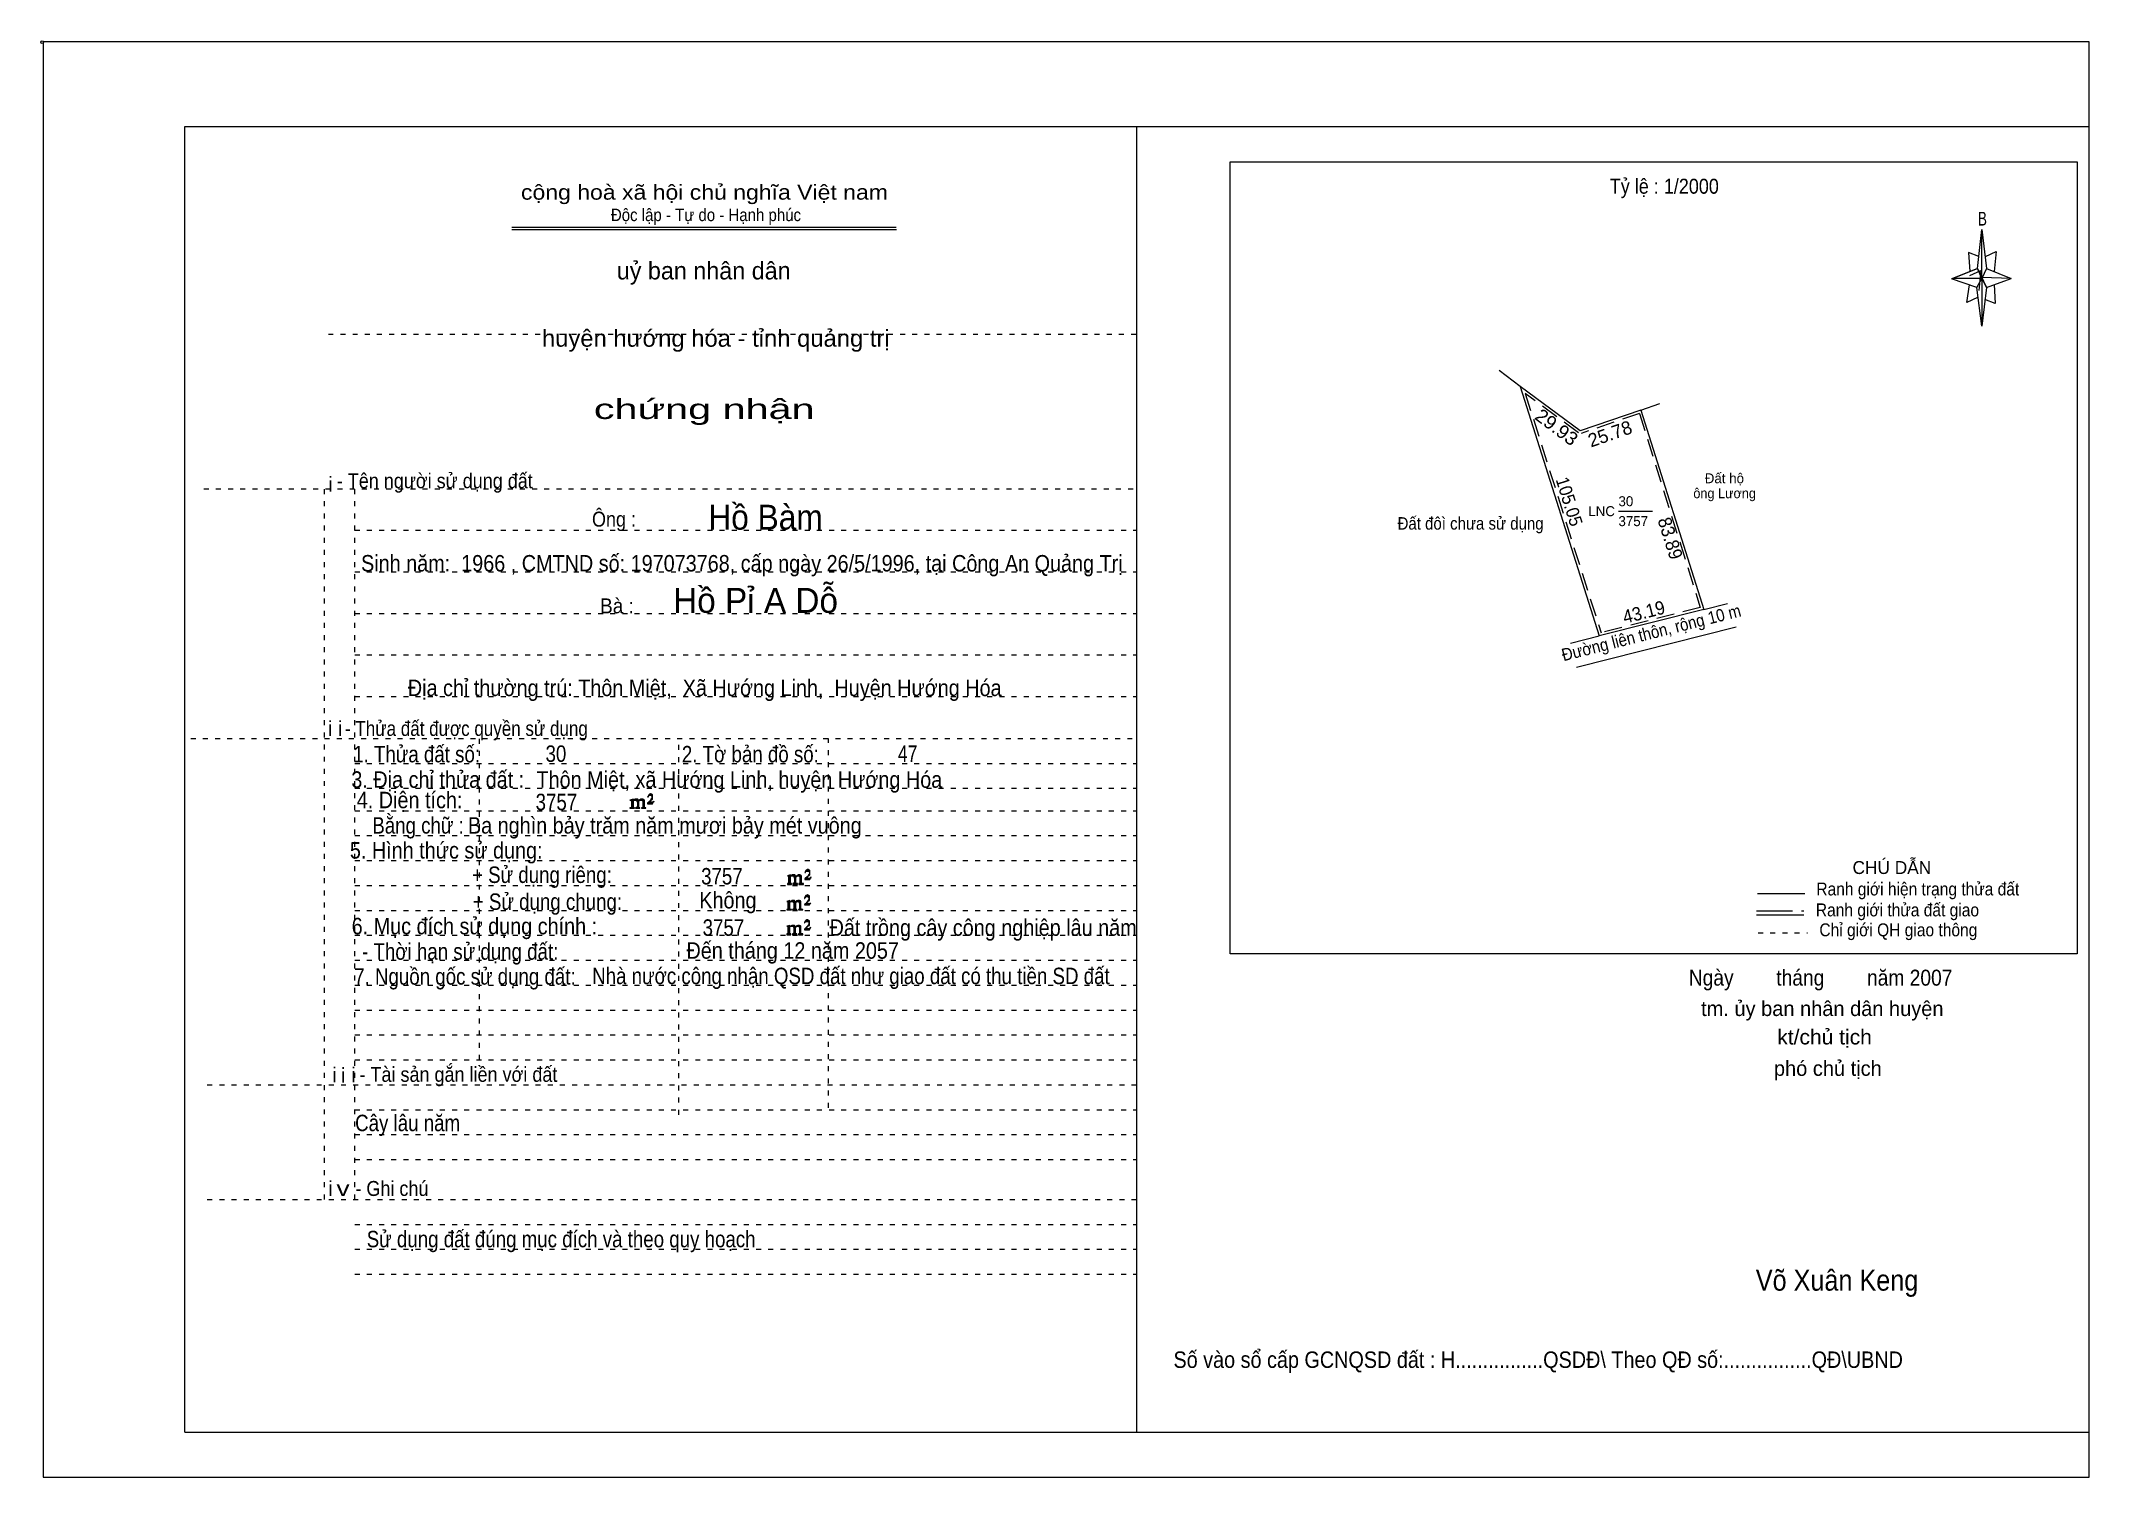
# Model space of a CAD drawing. Header units: centimetres. Extents: x -1.6 to 39.5, y -3.3 to 25.5.
import ezdxf
from ezdxf.enums import TextEntityAlignment as Align

# ---------------------------------------------------------------- set-up
doc = ezdxf.new("R2010")
doc.units = ezdxf.units.CM
doc.header["$LTSCALE"] = 0.12
for name, pattern in [('DOTTED', [1.5, 0.3, -1.2]), ('LONG_DASHED', [7.5, 6, -1.5]), ('MEDIUM_DASHED', [4.5, 3, -1.5])]:
    doc.linetypes.add(name, pattern=pattern)
for name, color, linetype, lineweight in [('1', 7, 'DOTTED', 13), ('10', 7, 'Continuous', 13), ('13', 7, 'Continuous', 13), ('4', 7, 'Continuous', 13), ('5', 7, 'Continuous', 13), ('50', 7, 'Continuous', 13)]:
    doc.layers.add(name, color=color, linetype=linetype, lineweight=lineweight)
doc.layers.add('30', color=7, linetype='Continuous')

msp = doc.modelspace()

# ---------------------------------------------------------------- hatches: boundary and pattern name
at = {"layer": '50'}
for points in [[(10.27, 10.13), (10.27, 10.12), (10.27, 10.11), (10.25, 10.11), (10.24, 10.11), (10.24, 10.1), (10.33, 10.1), (10.33, 10.11), (10.32, 10.11), (10.31, 10.11), (10.31, 10.12), (10.31, 10.13), (10.31, 10.24), (10.31, 10.25), (10.32, 10.26), (10.34, 10.26), (10.35, 10.26), (10.36, 10.26), (10.37, 10.25), (10.39, 10.22), (10.39, 10.13), (10.37, 10.12), (10.37, 10.11), (10.36, 10.11), (10.35, 10.11), (10.35, 10.1), (10.44, 10.1), (10.44, 10.11), (10.43, 10.11), (10.42, 10.11), (10.42, 10.12), (10.42, 10.13), (10.42, 10.24), (10.44, 10.26), (10.45, 10.26), (10.46, 10.26), (10.49, 10.26), (10.49, 10.25), (10.5, 10.24), (10.5, 10.22), (10.5, 10.13), (10.5, 10.12), (10.49, 10.11), (10.49, 10.11), (10.47, 10.11), (10.47, 10.1), (10.56, 10.1), (10.56, 10.11), (10.55, 10.11), (10.54, 10.11), (10.53, 10.12), (10.53, 10.13), (10.53, 10.2), (10.53, 10.25), (10.53, 10.26), (10.52, 10.27), (10.5, 10.28), (10.47, 10.28), (10.46, 10.28), (10.44, 10.27), (10.41, 10.25), (10.41, 10.26), (10.4, 10.28), (10.39, 10.28), (10.37, 10.28), (10.35, 10.28), (10.34, 10.28), (10.32, 10.26), (10.31, 10.26), (10.31, 10.25), (10.31, 10.25), (10.31, 10.26), (10.31, 10.28), (10.24, 10.26), (10.24, 10.26), (10.25, 10.26), (10.27, 10.25), (10.27, 10.24), (10.27, 10.23)], [(10.69, 10.19), (10.72, 10.24), (10.72, 10.24), (10.71, 10.22), (10.69, 10.22), (10.68, 10.22), (10.63, 10.22), (10.66, 10.26), (10.67, 10.27), (10.69, 10.28), (10.69, 10.3), (10.69, 10.32), (10.69, 10.34), (10.69, 10.35), (10.69, 10.37), (10.68, 10.38), (10.67, 10.38), (10.66, 10.39), (10.65, 10.39), (10.63, 10.38), (10.63, 10.38), (10.62, 10.37), (10.61, 10.35), (10.59, 10.33), (10.61, 10.33), (10.61, 10.35), (10.62, 10.35), (10.63, 10.36), (10.65, 10.36), (10.66, 10.36), (10.67, 10.35), (10.68, 10.35), (10.68, 10.32), (10.68, 10.3), (10.66, 10.28), (10.66, 10.26), (10.65, 10.25), (10.59, 10.2), (10.59, 10.19)], [(13.42, 8.61), (13.42, 8.6), (13.42, 8.59), (13.41, 8.59), (13.4, 8.59), (13.4, 8.57), (13.48, 8.57), (13.48, 8.59), (13.47, 8.59), (13.46, 8.59), (13.46, 8.6), (13.46, 8.61), (13.46, 8.72), (13.46, 8.73), (13.47, 8.74), (13.5, 8.74), (13.51, 8.74), (13.52, 8.74), (13.53, 8.73), (13.54, 8.69), (13.54, 8.61), (13.53, 8.6), (13.53, 8.59), (13.52, 8.59), (13.51, 8.59), (13.51, 8.57), (13.6, 8.57), (13.6, 8.59), (13.58, 8.59), (13.57, 8.59), (13.57, 8.6), (13.57, 8.61), (13.57, 8.72), (13.6, 8.74), (13.61, 8.74), (13.62, 8.74), (13.64, 8.74), (13.64, 8.73), (13.65, 8.72), (13.65, 8.69), (13.65, 8.61), (13.65, 8.6), (13.64, 8.59), (13.64, 8.59), (13.63, 8.59), (13.63, 8.57), (13.72, 8.57), (13.72, 8.59), (13.7, 8.59), (13.69, 8.59), (13.68, 8.6), (13.68, 8.61), (13.68, 8.68), (13.68, 8.73), (13.68, 8.74), (13.67, 8.75), (13.65, 8.76), (13.63, 8.76), (13.62, 8.76), (13.6, 8.75), (13.56, 8.73), (13.56, 8.74), (13.55, 8.76), (13.54, 8.76), (13.53, 8.76), (13.51, 8.76), (13.5, 8.76), (13.47, 8.74), (13.46, 8.74), (13.46, 8.73), (13.46, 8.73), (13.46, 8.74), (13.46, 8.76), (13.4, 8.74), (13.4, 8.74), (13.41, 8.74), (13.42, 8.73), (13.42, 8.72), (13.42, 8.71)], [(13.85, 8.67), (13.87, 8.72), (13.87, 8.72), (13.86, 8.69), (13.85, 8.69), (13.84, 8.69), (13.78, 8.69), (13.82, 8.74), (13.83, 8.75), (13.85, 8.76), (13.85, 8.78), (13.85, 8.79), (13.85, 8.82), (13.85, 8.83), (13.85, 8.85), (13.84, 8.86), (13.83, 8.86), (13.82, 8.87), (13.8, 8.87), (13.78, 8.86), (13.78, 8.86), (13.77, 8.85), (13.76, 8.83), (13.75, 8.81), (13.76, 8.81), (13.76, 8.83), (13.77, 8.83), (13.78, 8.84), (13.8, 8.84), (13.82, 8.84), (13.83, 8.83), (13.84, 8.83), (13.84, 8.79), (13.84, 8.78), (13.82, 8.76), (13.82, 8.74), (13.8, 8.73), (13.75, 8.68), (13.75, 8.67)], [(13.41, 8.09), (13.41, 8.08), (13.41, 8.07), (13.4, 8.07), (13.39, 8.07), (13.39, 8.06), (13.48, 8.06), (13.48, 8.07), (13.47, 8.07), (13.45, 8.07), (13.45, 8.08), (13.45, 8.09), (13.45, 8.2), (13.45, 8.21), (13.47, 8.23), (13.49, 8.23), (13.5, 8.23), (13.51, 8.23), (13.52, 8.21), (13.53, 8.18), (13.53, 8.09), (13.52, 8.08), (13.52, 8.07), (13.51, 8.07), (13.5, 8.07), (13.5, 8.06), (13.59, 8.06), (13.59, 8.07), (13.58, 8.07), (13.57, 8.07), (13.57, 8.08), (13.57, 8.09), (13.57, 8.2), (13.59, 8.23), (13.6, 8.23), (13.61, 8.23), (13.63, 8.23), (13.63, 8.21), (13.64, 8.2), (13.64, 8.18), (13.64, 8.09), (13.64, 8.08), (13.63, 8.07), (13.63, 8.07), (13.62, 8.07), (13.62, 8.06), (13.71, 8.06), (13.71, 8.07), (13.7, 8.07), (13.69, 8.07), (13.67, 8.08), (13.67, 8.09), (13.67, 8.17), (13.67, 8.21), (13.67, 8.23), (13.66, 8.24), (13.64, 8.25), (13.62, 8.25), (13.61, 8.25), (13.59, 8.24), (13.55, 8.21), (13.55, 8.23), (13.54, 8.25), (13.53, 8.25), (13.52, 8.25), (13.5, 8.25), (13.49, 8.25), (13.47, 8.23), (13.45, 8.23), (13.45, 8.21), (13.45, 8.21), (13.45, 8.23), (13.45, 8.25), (13.39, 8.23), (13.39, 8.23), (13.4, 8.23), (13.41, 8.21), (13.41, 8.2), (13.41, 8.19)], [(13.84, 8.16), (13.86, 8.2), (13.86, 8.2), (13.85, 8.18), (13.84, 8.18), (13.83, 8.18), (13.77, 8.18), (13.81, 8.23), (13.82, 8.24), (13.84, 8.25), (13.84, 8.27), (13.84, 8.28), (13.84, 8.3), (13.84, 8.31), (13.84, 8.34), (13.83, 8.35), (13.82, 8.35), (13.81, 8.36), (13.8, 8.36), (13.77, 8.35), (13.77, 8.35), (13.76, 8.34), (13.75, 8.31), (13.74, 8.29), (13.75, 8.29), (13.75, 8.31), (13.76, 8.31), (13.77, 8.33), (13.8, 8.33), (13.81, 8.33), (13.82, 8.31), (13.83, 8.31), (13.83, 8.28), (13.83, 8.27), (13.81, 8.25), (13.81, 8.23), (13.8, 8.21), (13.74, 8.17), (13.74, 8.16)], [(13.84, 7.66), (13.86, 7.71), (13.86, 7.71), (13.85, 7.68), (13.84, 7.68), (13.83, 7.68), (13.77, 7.68), (13.81, 7.73), (13.82, 7.74), (13.84, 7.75), (13.84, 7.77), (13.84, 7.78), (13.84, 7.81), (13.84, 7.82), (13.84, 7.84), (13.83, 7.85), (13.82, 7.85), (13.81, 7.86), (13.79, 7.86), (13.77, 7.85), (13.77, 7.85), (13.76, 7.84), (13.75, 7.82), (13.74, 7.8), (13.75, 7.8), (13.75, 7.82), (13.76, 7.82), (13.77, 7.83), (13.79, 7.83), (13.81, 7.83), (13.82, 7.82), (13.83, 7.82), (13.83, 7.78), (13.83, 7.77), (13.81, 7.75), (13.81, 7.73), (13.79, 7.72), (13.74, 7.67), (13.74, 7.66)], [(13.41, 7.6), (13.41, 7.59), (13.41, 7.58), (13.4, 7.58), (13.39, 7.58), (13.39, 7.56), (13.47, 7.56), (13.47, 7.58), (13.46, 7.58), (13.45, 7.58), (13.45, 7.59), (13.45, 7.6), (13.45, 7.71), (13.45, 7.72), (13.46, 7.73), (13.49, 7.73), (13.5, 7.73), (13.51, 7.73), (13.52, 7.72), (13.53, 7.68), (13.53, 7.6), (13.52, 7.59), (13.52, 7.58), (13.51, 7.58), (13.5, 7.58), (13.5, 7.56), (13.59, 7.56), (13.59, 7.58), (13.57, 7.58), (13.56, 7.58), (13.56, 7.59), (13.56, 7.6), (13.56, 7.71), (13.59, 7.73), (13.6, 7.73), (13.61, 7.73), (13.63, 7.73), (13.63, 7.72), (13.64, 7.71), (13.64, 7.68), (13.64, 7.6), (13.64, 7.59), (13.63, 7.58), (13.63, 7.58), (13.62, 7.58), (13.62, 7.56), (13.71, 7.56), (13.71, 7.58), (13.69, 7.58), (13.68, 7.58), (13.67, 7.59), (13.67, 7.6), (13.67, 7.67), (13.67, 7.72), (13.67, 7.73), (13.66, 7.74), (13.64, 7.75), (13.62, 7.75), (13.61, 7.75), (13.59, 7.74), (13.55, 7.72), (13.55, 7.73), (13.54, 7.75), (13.53, 7.75), (13.52, 7.75), (13.5, 7.75), (13.49, 7.75), (13.46, 7.73), (13.45, 7.73), (13.45, 7.72), (13.45, 7.72), (13.45, 7.73), (13.45, 7.75), (13.39, 7.73), (13.39, 7.73), (13.4, 7.73), (13.41, 7.72), (13.41, 7.71), (13.41, 7.7)]]:
    msp.add_hatch(color=256, dxfattribs=at).paths.add_polyline_path(points)

# ---------------------------------------------------------------- linework, layer by layer
at = {"layer": '1', "linetype": 'Continuous'}
for p, q in [((1.31, -2.42), (1.31, 23.78)), ((1.31, 23.78), (39.51, 23.78)), ((20.41, -2.42), (20.41, 23.78)), ((39.51, -2.42), (39.51, 23.78)), ((7.87, 21.76), (15.58, 21.76)), ((7.87, 21.71), (15.59, 21.71)), ((37.26, 20.55), (36.75, 20.72)), ((1.31, -2.42), (39.51, -2.42))]:
    msp.add_line(p, q, dxfattribs=at)
at = {"layer": '1'}
for p, q in [((4.19, 19.61), (20.41, 19.61)), ((1.69, 16.51), (20.41, 16.51)), ((4.11, 2.25), (4.11, 16.51)), ((4.72, 2.25), (4.72, 16.51)), ((4.72, 15.68), (20.41, 15.68)), ((4.72, 14.84), (20.41, 14.84)), ((4.72, 14.01), (20.41, 14.01)), ((4.72, 13.18), (20.41, 13.18)), ((4.72, 12.34), (20.41, 12.34)), ((1.43, 11.5), (20.41, 11.5)), ((7.22, 5.05), (7.22, 11.5)), ((11.22, 3.95), (11.22, 11.5)), ((14.22, 4.09), (14.22, 11.5)), ((4.72, 11), (20.41, 11)), ((4.72, 10.5), (20.41, 10.5)), ((4.72, 10.05), (20.41, 10.05)), ((4.72, 9.55), (20.41, 9.55)), ((4.72, 9.05), (20.41, 9.05)), ((4.72, 8.55), (20.41, 8.55)), ((4.72, 8.05), (20.41, 8.05)), ((4.72, 7.55), (20.41, 7.55)), ((4.72, 7.05), (20.41, 7.05)), ((4.72, 6.55), (20.41, 6.55)), ((4.72, 6.05), (20.41, 6.05)), ((4.72, 5.55), (20.41, 5.55)), ((4.72, 5.05), (20.41, 5.05)), ((1.76, 4.55), (20.41, 4.55)), ((4.72, 4.05), (20.41, 4.05)), ((4.72, 3.55), (20.41, 3.55)), ((4.72, 3.05), (20.41, 3.05)), ((1.76, 2.25), (20.41, 2.25)), ((4.72, 1.75), (20.41, 1.75)), ((4.72, 1.25), (20.41, 1.25)), ((4.72, 0.75), (20.41, 0.75))]:
    msp.add_line(p, q, dxfattribs=at)
at = {"layer": '1', "linetype": 'Continuous'}
msp.add_lwpolyline([(-1.53, -3.32), (39.51, -3.32), (39.51, 25.48), (-1.53, 25.48)], close=True, dxfattribs=at)
msp.add_lwpolyline([(37.27, 20.35), (37.06, 20.25), (37.11, 20.6)], dxfattribs=at)
at = {"layer": '10'}
for p, q in [((28.1, 18.56), (27.68, 18.88)), ((30.52, 18.09), (30.9, 18.22)), ((31.78, 14.09), (32.26, 14.21)), ((29.11, 13.41), (29.68, 13.56)), ((29.23, 12.93), (32.43, 13.74))]:
    msp.add_line(p, q, dxfattribs=at)
at = {"layer": '10', "linetype": 'MEDIUM_DASHED'}
for p, q in [((30.49, 18.02), (29.32, 17.62)), ((30.49, 18.02), (31.71, 14.13)), ((31.71, 14.13), (29.72, 13.62))]:
    msp.add_line(p, q, dxfattribs=at)
at = {"layer": '10'}
for points in [[(30.52, 18.09), (29.3, 17.67), (28.1, 18.56), (29.68, 13.56)], [(30.52, 18.09), (31.78, 14.09), (29.68, 13.56)]]:
    msp.add_lwpolyline(points, dxfattribs=at)
at = {"layer": '10', "linetype": 'MEDIUM_DASHED'}
msp.add_lwpolyline([(29.27, 17.63), (28.2, 18.42), (29.72, 13.62)], dxfattribs=at)
at = {"layer": '13'}
msp.add_line((30.07, 16.06), (30.75, 16.06), dxfattribs=at)
at = {"layer": '4'}
for p, q in [((32.86, 8.39), (33.81, 8.39)), ((32.84, 7.96), (33.79, 7.96))]:
    msp.add_line(p, q, dxfattribs=at)
at = {"layer": '4', "linetype": 'LONG_DASHED'}
msp.add_line((32.84, 8.04), (33.79, 8.04), dxfattribs=at)
at = {"layer": '4', "linetype": 'DOTTED'}
msp.add_line((32.87, 7.6), (33.86, 7.6), dxfattribs=at)
at = {"layer": '4'}
msp.add_lwpolyline([(22.28, 23.07), (39.27, 23.07), (39.27, 7.18), (22.28, 7.18)], close=True, dxfattribs=at)
msp.add_circle((-1.55, 25.47), 0.025, dxfattribs=at)
at = {"layer": '5'}
for p, q in [((37.27, 20.93), (37.36, 21.71)), ((37.45, 20.55), (37.36, 19.77)), ((37.45, 20.93), (37.95, 20.73)), ((37.61, 20.61), (37.63, 20.23)), ((37.63, 20.23), (37.42, 20.31))]:
    msp.add_line(p, q, dxfattribs=at)
for points in [[(37.36, 21.71), (37.45, 20.93), (37.36, 20.73)], [(37.36, 20.73), (36.77, 20.73), (37.27, 20.93), (37.45, 20.55), (37.95, 20.73), (37.36, 20.75)], [(37.36, 20.73), (37.36, 19.77), (37.26, 20.55)]]:
    msp.add_lwpolyline(points, close=True, dxfattribs=at)
for points in [[(37.3, 21.17), (37.09, 21.25), (37.12, 20.87)], [(37.43, 21.17), (37.65, 21.27), (37.61, 20.87)], [(37.36, 20.73), (37.27, 20.93), (36.77, 20.73)], [(37.12, 20.79), (37.34, 20.89), (37.3, 20.49)], [(37.36, 20.73), (37.45, 20.55), (37.95, 20.73)]]:
    msp.add_lwpolyline(points, dxfattribs=at)
at = {"layer": '50'}
for points in [[(10.27, 10.13), (10.27, 10.12), (10.27, 10.11), (10.25, 10.11), (10.24, 10.11), (10.24, 10.1), (10.33, 10.1), (10.33, 10.11), (10.32, 10.11), (10.31, 10.11), (10.31, 10.12), (10.31, 10.13), (10.31, 10.24), (10.31, 10.25), (10.32, 10.26), (10.34, 10.26), (10.35, 10.26), (10.36, 10.26), (10.37, 10.25), (10.39, 10.22), (10.39, 10.13), (10.37, 10.12), (10.37, 10.11), (10.36, 10.11), (10.35, 10.11), (10.35, 10.1), (10.44, 10.1), (10.44, 10.11), (10.43, 10.11), (10.42, 10.11), (10.42, 10.12), (10.42, 10.13), (10.42, 10.24), (10.44, 10.26), (10.45, 10.26), (10.46, 10.26), (10.49, 10.26), (10.49, 10.25), (10.5, 10.24), (10.5, 10.22), (10.5, 10.13), (10.5, 10.12), (10.49, 10.11), (10.49, 10.11), (10.47, 10.11), (10.47, 10.1), (10.56, 10.1), (10.56, 10.11), (10.55, 10.11), (10.54, 10.11), (10.53, 10.12), (10.53, 10.13), (10.53, 10.2), (10.53, 10.25), (10.53, 10.26), (10.52, 10.27), (10.5, 10.28), (10.47, 10.28), (10.46, 10.28), (10.44, 10.27), (10.41, 10.25), (10.41, 10.26), (10.4, 10.28), (10.39, 10.28), (10.37, 10.28), (10.35, 10.28), (10.34, 10.28), (10.32, 10.26), (10.31, 10.26), (10.31, 10.25), (10.31, 10.25), (10.31, 10.26), (10.31, 10.28), (10.24, 10.26), (10.24, 10.26), (10.25, 10.26), (10.27, 10.25), (10.27, 10.24), (10.27, 10.23)], [(10.69, 10.19), (10.72, 10.24), (10.72, 10.24), (10.71, 10.22), (10.69, 10.22), (10.68, 10.22), (10.63, 10.22), (10.66, 10.26), (10.67, 10.27), (10.69, 10.28), (10.69, 10.3), (10.69, 10.32), (10.69, 10.34), (10.69, 10.35), (10.69, 10.37), (10.68, 10.38), (10.67, 10.38), (10.66, 10.39), (10.65, 10.39), (10.63, 10.38), (10.63, 10.38), (10.62, 10.37), (10.61, 10.35), (10.59, 10.33), (10.61, 10.33), (10.61, 10.35), (10.62, 10.35), (10.63, 10.36), (10.65, 10.36), (10.66, 10.36), (10.67, 10.35), (10.68, 10.35), (10.68, 10.32), (10.68, 10.3), (10.66, 10.28), (10.66, 10.26), (10.65, 10.25), (10.59, 10.2), (10.59, 10.19)], [(13.42, 8.61), (13.42, 8.6), (13.42, 8.59), (13.41, 8.59), (13.4, 8.59), (13.4, 8.57), (13.48, 8.57), (13.48, 8.59), (13.47, 8.59), (13.46, 8.59), (13.46, 8.6), (13.46, 8.61), (13.46, 8.72), (13.46, 8.73), (13.47, 8.74), (13.5, 8.74), (13.51, 8.74), (13.52, 8.74), (13.53, 8.73), (13.54, 8.69), (13.54, 8.61), (13.53, 8.6), (13.53, 8.59), (13.52, 8.59), (13.51, 8.59), (13.51, 8.57), (13.6, 8.57), (13.6, 8.59), (13.58, 8.59), (13.57, 8.59), (13.57, 8.6), (13.57, 8.61), (13.57, 8.72), (13.6, 8.74), (13.61, 8.74), (13.62, 8.74), (13.64, 8.74), (13.64, 8.73), (13.65, 8.72), (13.65, 8.69), (13.65, 8.61), (13.65, 8.6), (13.64, 8.59), (13.64, 8.59), (13.63, 8.59), (13.63, 8.57), (13.72, 8.57), (13.72, 8.59), (13.7, 8.59), (13.69, 8.59), (13.68, 8.6), (13.68, 8.61), (13.68, 8.68), (13.68, 8.73), (13.68, 8.74), (13.67, 8.75), (13.65, 8.76), (13.63, 8.76), (13.62, 8.76), (13.6, 8.75), (13.56, 8.73), (13.56, 8.74), (13.55, 8.76), (13.54, 8.76), (13.53, 8.76), (13.51, 8.76), (13.5, 8.76), (13.47, 8.74), (13.46, 8.74), (13.46, 8.73), (13.46, 8.73), (13.46, 8.74), (13.46, 8.76), (13.4, 8.74), (13.4, 8.74), (13.41, 8.74), (13.42, 8.73), (13.42, 8.72), (13.42, 8.71)], [(13.85, 8.67), (13.87, 8.72), (13.87, 8.72), (13.86, 8.69), (13.85, 8.69), (13.84, 8.69), (13.78, 8.69), (13.82, 8.74), (13.83, 8.75), (13.85, 8.76), (13.85, 8.78), (13.85, 8.79), (13.85, 8.82), (13.85, 8.83), (13.85, 8.85), (13.84, 8.86), (13.83, 8.86), (13.82, 8.87), (13.8, 8.87), (13.78, 8.86), (13.78, 8.86), (13.77, 8.85), (13.76, 8.83), (13.75, 8.81), (13.76, 8.81), (13.76, 8.83), (13.77, 8.83), (13.78, 8.84), (13.8, 8.84), (13.82, 8.84), (13.83, 8.83), (13.84, 8.83), (13.84, 8.79), (13.84, 8.78), (13.82, 8.76), (13.82, 8.74), (13.8, 8.73), (13.75, 8.68), (13.75, 8.67)], [(13.41, 8.09), (13.41, 8.08), (13.41, 8.07), (13.4, 8.07), (13.39, 8.07), (13.39, 8.06), (13.48, 8.06), (13.48, 8.07), (13.47, 8.07), (13.45, 8.07), (13.45, 8.08), (13.45, 8.09), (13.45, 8.2), (13.45, 8.21), (13.47, 8.23), (13.49, 8.23), (13.5, 8.23), (13.51, 8.23), (13.52, 8.21), (13.53, 8.18), (13.53, 8.09), (13.52, 8.08), (13.52, 8.07), (13.51, 8.07), (13.5, 8.07), (13.5, 8.06), (13.59, 8.06), (13.59, 8.07), (13.58, 8.07), (13.57, 8.07), (13.57, 8.08), (13.57, 8.09), (13.57, 8.2), (13.59, 8.23), (13.6, 8.23), (13.61, 8.23), (13.63, 8.23), (13.63, 8.21), (13.64, 8.2), (13.64, 8.18), (13.64, 8.09), (13.64, 8.08), (13.63, 8.07), (13.63, 8.07), (13.62, 8.07), (13.62, 8.06), (13.71, 8.06), (13.71, 8.07), (13.7, 8.07), (13.69, 8.07), (13.67, 8.08), (13.67, 8.09), (13.67, 8.17), (13.67, 8.21), (13.67, 8.23), (13.66, 8.24), (13.64, 8.25), (13.62, 8.25), (13.61, 8.25), (13.59, 8.24), (13.55, 8.21), (13.55, 8.23), (13.54, 8.25), (13.53, 8.25), (13.52, 8.25), (13.5, 8.25), (13.49, 8.25), (13.47, 8.23), (13.45, 8.23), (13.45, 8.21), (13.45, 8.21), (13.45, 8.23), (13.45, 8.25), (13.39, 8.23), (13.39, 8.23), (13.4, 8.23), (13.41, 8.21), (13.41, 8.2), (13.41, 8.19)], [(13.84, 8.16), (13.86, 8.2), (13.86, 8.2), (13.85, 8.18), (13.84, 8.18), (13.83, 8.18), (13.77, 8.18), (13.81, 8.23), (13.82, 8.24), (13.84, 8.25), (13.84, 8.27), (13.84, 8.28), (13.84, 8.3), (13.84, 8.31), (13.84, 8.34), (13.83, 8.35), (13.82, 8.35), (13.81, 8.36), (13.8, 8.36), (13.77, 8.35), (13.77, 8.35), (13.76, 8.34), (13.75, 8.31), (13.74, 8.29), (13.75, 8.29), (13.75, 8.31), (13.76, 8.31), (13.77, 8.33), (13.8, 8.33), (13.81, 8.33), (13.82, 8.31), (13.83, 8.31), (13.83, 8.28), (13.83, 8.27), (13.81, 8.25), (13.81, 8.23), (13.8, 8.21), (13.74, 8.17), (13.74, 8.16)], [(13.84, 7.66), (13.86, 7.71), (13.86, 7.71), (13.85, 7.68), (13.84, 7.68), (13.83, 7.68), (13.77, 7.68), (13.81, 7.73), (13.82, 7.74), (13.84, 7.75), (13.84, 7.77), (13.84, 7.78), (13.84, 7.81), (13.84, 7.82), (13.84, 7.84), (13.83, 7.85), (13.82, 7.85), (13.81, 7.86), (13.79, 7.86), (13.77, 7.85), (13.77, 7.85), (13.76, 7.84), (13.75, 7.82), (13.74, 7.8), (13.75, 7.8), (13.75, 7.82), (13.76, 7.82), (13.77, 7.83), (13.79, 7.83), (13.81, 7.83), (13.82, 7.82), (13.83, 7.82), (13.83, 7.78), (13.83, 7.77), (13.81, 7.75), (13.81, 7.73), (13.79, 7.72), (13.74, 7.67), (13.74, 7.66)], [(13.41, 7.6), (13.41, 7.59), (13.41, 7.58), (13.4, 7.58), (13.39, 7.58), (13.39, 7.56), (13.47, 7.56), (13.47, 7.58), (13.46, 7.58), (13.45, 7.58), (13.45, 7.59), (13.45, 7.6), (13.45, 7.71), (13.45, 7.72), (13.46, 7.73), (13.49, 7.73), (13.5, 7.73), (13.51, 7.73), (13.52, 7.72), (13.53, 7.68), (13.53, 7.6), (13.52, 7.59), (13.52, 7.58), (13.51, 7.58), (13.5, 7.58), (13.5, 7.56), (13.59, 7.56), (13.59, 7.58), (13.57, 7.58), (13.56, 7.58), (13.56, 7.59), (13.56, 7.6), (13.56, 7.71), (13.59, 7.73), (13.6, 7.73), (13.61, 7.73), (13.63, 7.73), (13.63, 7.72), (13.64, 7.71), (13.64, 7.68), (13.64, 7.6), (13.64, 7.59), (13.63, 7.58), (13.63, 7.58), (13.62, 7.58), (13.62, 7.56), (13.71, 7.56), (13.71, 7.58), (13.69, 7.58), (13.68, 7.58), (13.67, 7.59), (13.67, 7.6), (13.67, 7.67), (13.67, 7.72), (13.67, 7.73), (13.66, 7.74), (13.64, 7.75), (13.62, 7.75), (13.61, 7.75), (13.59, 7.74), (13.55, 7.72), (13.55, 7.73), (13.54, 7.75), (13.53, 7.75), (13.52, 7.75), (13.5, 7.75), (13.49, 7.75), (13.46, 7.73), (13.45, 7.73), (13.45, 7.72), (13.45, 7.72), (13.45, 7.73), (13.45, 7.75), (13.39, 7.73), (13.39, 7.73), (13.4, 7.73), (13.41, 7.72), (13.41, 7.71), (13.41, 7.7)]]:
    msp.add_lwpolyline(points, close=True, dxfattribs=at)

# ---------------------------------------------------------------- texts
at = {"layer": '1'}
for s, height, width, p in [('cộng hoà xã hội chủ nghĩa Việt nam', 0.3, 1.15, (11.735, 22.31)), ('Độc lập - Tự do - Hạnh phúc', 0.25, 0.9, (11.765, 21.88)), ('chứng nhận', 0.4, 1.55, (11.73, 17.91)), ('- Tên người sử dụng đất', 0.3, 0.9, (6.325, 16.52)), ('- Thửa đất được quyền sử dụng', 0.3, 0.85, (6.96, 11.55)), ('- Tài sản gắn liền với đất ', 0.3, 0.9, (6.85, 4.61)), ('v', 0.3, 1.3, (4.485, 2.32)), ('- Ghi chú', 0.3, 0.9, (5.465, 2.32))]:
    msp.add_text(s, height=height, dxfattribs=dict(at, width=width)).set_placement(p, align=Align.CENTER)
for s, height, p in [('uỷ ban nhân dân', 0.35, (11.72, 20.71)), ('i', 0.3, (4.235, 16.45)), ('i', 0.3, (4.225, 11.55)), ('i', 0.3, (4.425, 11.55)), ('i', 0.3, (4.315, 4.6)), ('i', 0.3, (4.485, 4.59)), ('i', 0.3, (4.695, 4.6)), ('i', 0.3, (4.235, 2.32))]:
    msp.add_text(s, height=height, dxfattribs=at).set_placement(p, align=Align.CENTER)
at = {"layer": '10'}
for s, height, width, p in [('Tỷ lệ : 1/2000', 0.3, 0.9, (30.99, 22.43)), ('ông Lương', 0.2, 0.95, (32.2, 16.32)), ('Hồ Bàm', 0.5, 0.95, (12.96, 15.69)), ('Đất đôì chưa sử dụng ', 0.25, 0.9, (27.145, 15.69)), ('Võ Xuân Keng', 0.42, 0.9, (34.455, 0.42))]:
    msp.add_text(s, height=height, dxfattribs=dict(at, width=width)).set_placement(p, align=Align.CENTER)
for s, height, rotation, width, p in [('29.93', 0.2699, 323.107, 1.05, (28.749, 17.638)), ('Đường liên thôn, rộng 10 m ', 0.25, 14.205, 0.9, (30.799, 13.511))]:
    msp.add_text(s, height=height, rotation=rotation, dxfattribs=dict(at, width=width)).set_placement(p, align=Align.CENTER)
msp.add_text('25.78', height=0.27, rotation=19.229, dxfattribs=at).set_placement((29.945, 17.485), align=Align.CENTER)
for s, height, p in [('Đất hộ', 0.2, (32.195, 16.62)), ('Hồ Pỉ A Dỗ', 0.5, (12.76, 14.02))]:
    msp.add_text(s, height=height, dxfattribs=at).set_placement(p, align=Align.CENTER)
msp.add_text('LNC', height=0.2, dxfattribs=at).set_placement((30, 15.96), align=Align.RIGHT)
for s, p in [('30', (30.07, 16.16)), ('3757', (30.07, 15.76))]:
    msp.add_text(s, height=0.2, dxfattribs=at).set_placement(p)
at = {"layer": '30', "width": 0.95}
for s, height, rotation, p in [('105.05', 0.26, 287.54, (28.96, 16.214)), ('83.89', 0.27, 287.502, (30.981, 15.476)), ('43.19', 0.27, 14.316, (30.612, 13.905))]:
    msp.add_text(s, height=height, rotation=rotation, dxfattribs=at).set_placement(p, align=Align.CENTER)
at = {"layer": '4'}
msp.add_text('CHÚ DẪN', height=0.2591, dxfattribs=at).set_placement((35.555, 8.78), align=Align.CENTER)
at = {"layer": '4', "width": 0.9}
for s, p in [('Ranh giới hiện trạng thửa đất', (36.075, 8.35)), ('Ranh giới thửa đất giao ', (35.71, 7.93)), ('Chỉ giới QH giao thông', (35.685, 7.53))]:
    msp.add_text(s, height=0.2591, dxfattribs=at).set_placement(p, align=Align.CENTER)
at = {"layer": '5', "width": 0.75}
msp.add_text('B', height=0.276, dxfattribs=at).set_placement((37.37, 21.79), align=Align.CENTER)
at = {"layer": '50'}
for s, height, width, p in [('  huyện hướng hóa - tỉnh quảng trị', 0.34, 1.05, (11.83, 19.36)), ('Ông :', 0.3, 0.9, (9.92, 15.75)), ('Sinh năm:  1966 , CMTND số: 197073768, cấp ngày 26/5/1996, tại Công An Quảng Trị', 0.33, 0.9, (12.485, 14.85)), ('Bà :', 0.3, 0.95, (9.98, 14.01)), ('Địa chỉ thường trú: Thôn Miệt,  Xã Hướng Linh,  Huyện Hướng Hóa', 0.33, 0.9, (11.74, 12.35)), ('1. Thửa đất số:  ', 0.33, 0.85, (6.065, 11.02)), ('30', 0.33, 0.85, (8.755, 11.03)), ('2. Tờ bản đồ số:  ', 0.33, 0.85, (12.76, 11.02)), ('47', 0.33, 0.8, (15.81, 11.03)), ('3. Địa chỉ thửa đất : ', 0.33, 0.9, (6.44, 10.51)), ('Thôn Miệt, xã Hướng Linh, huyện Hướng Hóa', 0.33, 0.9, (12.435, 10.51)), ('4. Diện tích: ', 0.33, 0.9, (5.875, 10.1)), ('3757', 0.33, 0.85, (8.765, 10.06)), ('Bằng chữ :', 0.33, 0.85, (5.99, 9.59)), ('Ba nghìn bảy trăm năm mươi bảy mét vuông', 0.33, 0.9, (10.94, 9.59)), ('5. Hình thức sử dụng:', 0.33, 0.9, (6.555, 9.09)), ('+ Sử dụng riêng:', 0.33, 0.85, (8.475, 8.6)), ('3757', 0.33, 0.85, (12.085, 8.57)), ('+ Sử dụng chung:', 0.33, 0.85, (8.585, 8.06)), ('Không', 0.33, 0.9, (12.205, 8.09)), ('6. Mục đích sử dụng chính :', 0.33, 0.9, (7.12, 7.57)), ('3757', 0.33, 0.85, (12.115, 7.54)), ('Đất trồng cây công nghiệp lâu năm', 0.33, 0.9, (17.325, 7.54)), ('- Thời hạn sử dụng đất:', 0.33, 0.85, (6.835, 7.06)), ('Đến tháng 12 năm 2057', 0.33, 0.9, (13.505, 7.08)), ('7. Nguồn gốc sử dụng đất:', 0.33, 0.85, (6.93, 6.56)), ('Nhà nước công nhận QSD đất như giao đất có thu tiền SD đất ', 0.33, 0.85, (14.725, 6.57)), ('Ngày        tháng        năm 2007', 0.32, 0.9, (34.125, 6.54)), ('kt/chủ tịch', 0.3, 1.05, (34.205, 5.36)), ('Cây lâu năm', 0.33, 0.85, (5.78, 3.62)), ('Sử dụng đất đúng mục đích và theo quy hoạch', 0.33, 0.85, (8.86, 1.29)), ('Số vào sổ cấp GCNQSD đất : H................QSDĐ\\ Theo QĐ số:................QĐ\\UBND', 0.33, 0.9, (28.46, -1.13))]:
    msp.add_text(s, height=height, dxfattribs=dict(at, width=width)).set_placement(p, align=Align.CENTER)
for s, p in [('tm. ủy ban nhân dân huyện ', (34.215, 5.93)), ('phó chủ tịch', (34.27, 4.73))]:
    msp.add_text(s, height=0.3, dxfattribs=at).set_placement(p, align=Align.CENTER)

doc.saveas('drawing.dxf')
